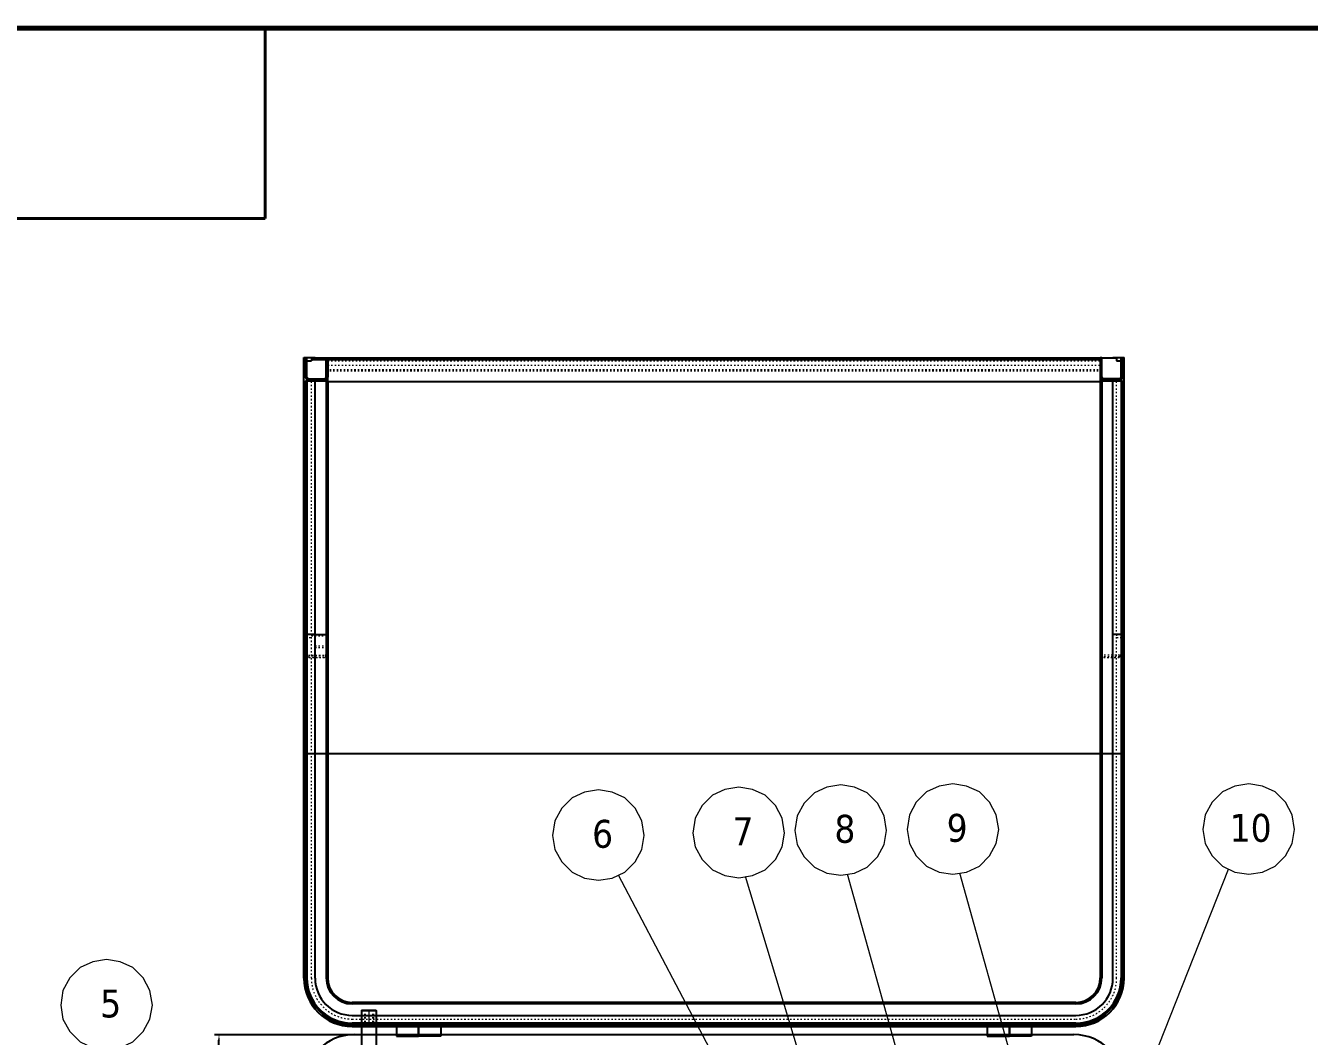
# Model space of a CAD drawing. Header units: millimetres. Extents: x 13152 to 36426, y -6229 to 3790.
# Drawn here: x 30065 to 31795, y 2234 to 3596 of the extents above; entities that cross this region are included whole.
import ezdxf

# ---------------------------------------------------------------- set-up
doc = ezdxf.new("R2010")
doc.units = ezdxf.units.MM
doc.header["$LTSCALE"] = 4
doc.linetypes.add('ACAD_ISO03W100', pattern=[1.18, 0.47, -0.71])
doc.linetypes.add('ACAD_ISO10W100', pattern=[18, 12, -3, 0, -3])
doc.layers.add('1', color=12, linetype='Continuous')
doc.layers.add('标注、文本', color=3, linetype='Continuous', lineweight=25)
doc.layers.add('铁心', color=3, linetype='Continuous', lineweight=0)
doc.styles.add('Tahoma$001', font='tahoma.ttf', dxfattribs={"height": 2.159784})
doc.styles.add('TH_GBDIM', font='romans.shx', dxfattribs={"width": 0.8, "bigfont": 'gbcbig.shx'})
doc.dimstyles.new('TH_GBDIM1', dxfattribs={"dimscale": 3, "dimtxt": 3.5, "dimasz": 2.5, "dimexe": 2, "dimexo": 0, "dimgap": 1.5, "dimtad": 1, "dimdec": 1, "dimlfac": 0.03937, "dimzin": 0, "dimdsep": 46, "dimtxsty": 'TH_GBDIM', "dimcen": 2.5, "dimclrd": 3, "dimclre": 256, "dimclrt": 2, "dimadec": 0, "dimazin": 0, "dimtfac": 0.714286, "dimtdec": 1, "dimtmove": 0, "dimatfit": 3, "dimfxl": 0, "dimtzin": 0, "dimlwd": -1, "dimlwe": -1, "dimarcsym": 0})

# ---------------------------------------------------------------- blocks, each defined once
blk = doc.blocks.new('*D195')
at = {"layer": 'Defpoints', "color": 0, "transparency": 16777216}
for p in [(30325.4, 2236.4), (30507.4, 2236.4), (30443.9, 1347.4)]:
    blk.add_point(p, dxfattribs=at)
at = {"layer": '标注、文本', "transparency": 16777216}
for p, q in [((30507.4, 2236.4), (30319.4, 2236.4)), ((30443.9, 1347.4), (30319.4, 1347.4))]:
    blk.add_line(p, q, dxfattribs=at)
at = {"layer": '标注、文本', "color": 3, "transparency": 16777216}
blk.add_line((30325.4, 1354.9), (30325.4, 2228.9), dxfattribs=at)
for points in [[(30324.1, 2228.9), (30326.6, 2228.9), (30325.4, 2236.4)], [(30324.1, 1354.9), (30326.6, 1354.9), (30325.4, 1347.4)]]:
    blk.add_solid(points, dxfattribs=at)
at = {"layer": '标注、文本', "color": 2, "transparency": 16777216, "insert": (30312.9, 1791.9), "char_height": 10.5, "attachment_point": 5, "rotation": 90, "style": 'TH_GBDIM'}
blk.add_mtext('35.0 [889.00]', dxfattribs=at)

msp = doc.modelspace()

# ---------------------------------------------------------------- linework, layer by layer
at = {"layer": '1', "color": 0, "lineweight": 40}
for p in [(30387.58, 3592.67), (28650.99, 3336.13)]:
    msp.add_line(p, (30387.58, 3336.13), dxfattribs=at)
at = {"layer": '1', "color": 0, "lineweight": 40, "const_width": 6.91}
msp.add_lwpolyline([(28650.99, -1853.92), (36228.84, -1853.92), (36228.84, 3592.67), (28650.99, 3592.67), (28650.99, -1853.92)], dxfattribs=at)
at = {"layer": '标注、文本'}
for p, q in [((30439.88, 2312.43), (30439.88, 3148.9)), ((30439.88, 3148.9), (30454.88, 3148.9)), ((30441.92, 3148.4), (30443.92, 3148.4)), ((30441.92, 3148.4), (30441.92, 3122.4)), ((30443.92, 3122.4), (30443.92, 3148.4)), ((30449.88, 3148.4), (31534.88, 3148.4)), ((30449.88, 3148.4), (30449.88, 3144.4)), ((30469.92, 3148.4), (30471.92, 3148.4)), ((30469.92, 3122.4), (30469.92, 3148.4)), ((30471.92, 3148.4), (30471.92, 3122.4)), ((31514.85, 3148.4), (31512.85, 3148.4)), ((31512.85, 3148.4), (31512.85, 3122.4)), ((31514.85, 3122.4), (31514.85, 3148.4)), ((31529.88, 3148.9), (31544.88, 3148.9)), ((31534.88, 3148.4), (31534.88, 3144.4)), ((31542.85, 3148.4), (31540.85, 3148.4)), ((31540.85, 3122.4), (31540.85, 3148.4)), ((31542.85, 3148.4), (31542.85, 3122.4)), ((31544.88, 2312.43), (31544.88, 3148.9)), ((30442.38, 3144.4), (30449.88, 3144.4)), ((30449.88, 3146.4), (31514.85, 3146.4)), ((30471.88, 3116.4), (30471.88, 3146.4)), ((31512.88, 3146.4), (31512.88, 3116.4)), ((31534.88, 3144.4), (31542.38, 3144.4)), ((30441.88, 3117.4), (30441.88, 2312.92)), ((30441.88, 3117.4), (30471.88, 3117.4)), ((30442.38, 3117.4), (30442.38, 2312.42)), ((30443.88, 3117.4), (30443.88, 2312.92)), ((30445.92, 3120.4), (30467.92, 3120.4)), ((30445.92, 3118.4), (30467.92, 3118.4)), ((30454.88, 2312.43), (30454.88, 3117.4)), ((30469.88, 3117.4), (30469.88, 2312.92)), ((30471.88, 3116.4), (30471.88, 2312.92)), ((30471.88, 3116.4), (31512.88, 3116.4)), ((31512.88, 3117.4), (31542.88, 3117.4)), ((31512.88, 3116.4), (31512.88, 2312.92)), ((31514.88, 3117.4), (31514.88, 2312.92)), ((31538.85, 3120.4), (31516.85, 3120.4)), ((31538.85, 3118.4), (31516.85, 3118.4)), ((31529.88, 2312.43), (31529.88, 3117.4)), ((31540.88, 3117.4), (31540.88, 2312.92)), ((31542.38, 3117.4), (31542.38, 2312.42)), ((31542.88, 3117.4), (31542.88, 2312.92)), ((30439.88, 2776.26), (30454.88, 2776.26)), ((30441.92, 2775.75), (30443.92, 2775.75)), ((30449.88, 2775.75), (30471.92, 2775.75)), ((30469.92, 2775.75), (30471.92, 2775.75)), ((31514.85, 2775.75), (31512.85, 2775.75)), ((31529.88, 2776.26), (31544.88, 2776.26)), ((31542.85, 2775.75), (31540.85, 2775.75)), ((31540.88, 2614.68), (30443.88, 2614.68)), ((31479.88, 2279.92), (30504.88, 2279.92)), ((31479.88, 2277.92), (30504.88, 2277.92)), ((30517.38, 2268.93), (30517.88, 2269.43)), ((30517.38, 2268.93), (30537.38, 2268.93)), ((30517.38, 2268.93), (30517.38, 2183.59)), ((30517.88, 2269.43), (30536.88, 2269.43)), ((30536.88, 2269.43), (30537.38, 2268.93)), ((30537.38, 2268.93), (30537.38, 2183.59)), ((30504.88, 2262.43), (31479.88, 2262.43)), ((31479.88, 2251.92), (30504.88, 2251.92)), ((30504.88, 2249.92), (31479.88, 2249.92)), ((31497.72, 2249.92), (30504.88, 2249.92)), ((30564.38, 2249.43), (30564.38, 2234.43)), ((30594.38, 2249.43), (30564.38, 2249.43)), ((30594.38, 2249.43), (30594.38, 2234.43)), ((30594.38, 2234.43), (30594.38, 2249.43)), ((30594.38, 2234.43), (30594.38, 2249.43)), ((30594.38, 2249.43), (30624.38, 2249.43)), ((30624.38, 2249.43), (30624.38, 2234.43)), ((31390.38, 2249.43), (31360.38, 2249.43)), ((31360.38, 2249.43), (31360.38, 2234.43)), ((31390.38, 2249.43), (31390.38, 2234.43)), ((31390.38, 2234.43), (31390.38, 2249.43)), ((31390.38, 2249.43), (31420.38, 2249.43)), ((31390.38, 2234.43), (31390.38, 2249.43)), ((31420.38, 2249.43), (31420.38, 2234.43)), ((30504.88, 2247.43), (31479.88, 2247.43)), ((30507.38, 2236.43), (31477.38, 2236.43)), ((30564.38, 2234.43), (30594.38, 2234.43)), ((30624.38, 2234.43), (30594.38, 2234.43)), ((31360.38, 2234.43), (31390.38, 2234.43)), ((31420.38, 2234.43), (31390.38, 2234.43))]:
    msp.add_line(p, q, dxfattribs=at)
at = {"layer": '标注、文本', "color": 2, "linetype": 'ACAD_ISO03W100', "lineweight": 18}
for p, q in [((30469.92, 3132.9), (31512.85, 3132.9)), ((30469.92, 3130.9), (31512.85, 3130.9)), ((30471.88, 3146.4), (31514.85, 3146.4)), ((30471.88, 3144.4), (31512.88, 3144.4)), ((30471.88, 3138.4), (31512.85, 3138.4)), ((30449.88, 2312.43), (30449.88, 3117.4)), ((31534.88, 2312.43), (31534.88, 3117.4)), ((30441.92, 2775.75), (30441.92, 2749.75)), ((30442.38, 2771.75), (30449.88, 2771.75)), ((30443.92, 2749.75), (30443.92, 2775.75)), ((30449.88, 2775.75), (30449.88, 2771.75)), ((30449.88, 2773.75), (30471.92, 2773.75)), ((30469.92, 2749.75), (30469.92, 2775.75)), ((30471.88, 2773.75), (30471.92, 2773.75)), ((30471.88, 2743.75), (30471.88, 2773.75)), ((30471.88, 2771.75), (30471.92, 2771.75)), ((30471.92, 2775.75), (30471.92, 2749.75)), ((31512.85, 2775.75), (31512.85, 2749.75)), ((31512.88, 2773.75), (31512.88, 2743.75)), ((31514.85, 2749.75), (31514.85, 2775.75)), ((31534.88, 2775.75), (31534.88, 2771.75)), ((31534.88, 2771.75), (31542.38, 2771.75)), ((31540.85, 2749.75), (31540.85, 2775.75)), ((31542.85, 2775.75), (31542.85, 2749.75)), ((30454.88, 2760.25), (30471.92, 2760.25)), ((30454.88, 2758.25), (30471.92, 2758.25)), ((30471.88, 2765.75), (30471.92, 2765.75)), ((30441.88, 2744.75), (30471.88, 2744.75)), ((30445.92, 2747.75), (30467.92, 2747.75)), ((30445.92, 2745.75), (30467.92, 2745.75)), ((31512.88, 2744.75), (31542.88, 2744.75)), ((31538.85, 2747.75), (31516.85, 2747.75)), ((31538.85, 2745.75), (31516.85, 2745.75)), ((30517.38, 2252.43), (30517.38, 2268.93)), ((30521.38, 2269.43), (30521.38, 2249.43)), ((30522.38, 2269.43), (30522.38, 2249.43)), ((30532.38, 2269.43), (30532.38, 2249.43)), ((30533.38, 2269.43), (30533.38, 2249.43)), ((30537.38, 2268.93), (30537.38, 2252.43)), ((30504.88, 2257.43), (31479.88, 2257.43)), ((30517.38, 2252.43), (30520.38, 2249.43)), ((30537.38, 2252.43), (30517.38, 2252.43)), ((30534.38, 2249.43), (30520.38, 2249.43)), ((30534.38, 2249.43), (30537.38, 2252.43)), ((31392.38, 2253.46), (31392.38, 2247.43)), ((30564.38, 2235.89), (30564.38, 2241.93)), ((30594.38, 2247.96), (30594.38, 2241.93)), ((30594.38, 2235.89), (30594.38, 2241.93)), ((31390.38, 2247.96), (31390.38, 2241.93)), ((31390.38, 2235.89), (31390.38, 2241.93)), ((31420.38, 2235.89), (31420.38, 2241.93))]:
    msp.add_line(p, q, dxfattribs=at)
at = {"layer": '标注、文本', "color": 1, "linetype": 'ACAD_ISO10W100', "lineweight": 18}
msp.add_line((30527.38, 2269.43), (30527.38, 2249.43), dxfattribs=at)
at = {"layer": '标注、文本'}
for centre, radius, start, end in [((30445.92, 3122.4), 4, 180, 270), ((30445.92, 3122.4), 2, 180, 270), ((30467.92, 3122.4), 2, 270, 0), ((30467.92, 3122.4), 4, 270, 0), ((31516.85, 3122.4), 4, 180, 270), ((31516.85, 3122.4), 2, 180, 270), ((31538.85, 3122.4), 2, 270, 0), ((31538.85, 3122.4), 4, 270, 0), ((30504.88, 2312.43), 65, 180, 270), ((30504.88, 2312.92), 63, 180, 270), ((30504.88, 2312.42), 62.5, 180, 270), ((30504.88, 2312.92), 61, 180, 270), ((30504.88, 2312.43), 50, 180, 270), ((30504.88, 2312.92), 35, 180, 270), ((30504.88, 2312.92), 33, 180, 270), ((31479.88, 2312.92), 33, 270, 0), ((31479.88, 2312.92), 63, 270, 0), ((31479.88, 2312.92), 35, 270, 0), ((31479.88, 2312.92), 61, 270, 0), ((31479.88, 2312.43), 65, 270, 0), ((31479.88, 2312.43), 50, 270, 0), ((31479.88, 2312.42), 62.5, 270, 0), ((30507.38, 2168.93), 67.5, 90, 180), ((31477.38, 2168.93), 67.5, 0, 90)]:
    msp.add_arc(centre, radius, start, end, dxfattribs=at)
at = {"layer": '标注、文本', "color": 2, "linetype": 'ACAD_ISO03W100', "lineweight": 18}
for centre, radius, start, end in [((30445.92, 2749.75), 4, 180, 270), ((30445.92, 2749.75), 2, 180, 270), ((30467.92, 2749.75), 2, 270, 0), ((30467.92, 2749.75), 4, 270, 0), ((31516.85, 2749.75), 4, 180, 270), ((31516.85, 2749.75), 2, 180, 270), ((31538.85, 2749.75), 2, 270, 0), ((31538.85, 2749.75), 4, 270, 0), ((30504.88, 2312.43), 55, 180, 270), ((31479.88, 2312.43), 55, 270, 0)]:
    msp.add_arc(centre, radius, start, end, dxfattribs=at)
at = {"layer": '铁心', "lineweight": 13}
for points in [[(30898.35, 2504.72), (30895.04, 2524.6), (30886, 2541.77), (30872.15, 2555.62), (30854.98, 2563.15), (30836.61, 2566.47), (30817.94, 2563.15), (30801.07, 2555.62), (30787.21, 2541.77), (30777.88, 2524.6), (30774.87, 2504.72), (30777.88, 2486.05), (30787.21, 2469.18), (30801.07, 2455.33), (30817.94, 2447.5), (30836.61, 2444.49), (30854.98, 2447.5), (30872.15, 2455.33), (30886, 2469.18), (30895.04, 2486.05)], [(31087.52, 2508.15), (31084.2, 2528.03), (31075.17, 2545.19), (31061.31, 2559.05), (31044.15, 2566.58), (31025.77, 2569.89), (31007.1, 2566.58), (30990.23, 2559.05), (30976.38, 2545.19), (30967.04, 2528.03), (30964.03, 2508.15), (30967.04, 2489.47), (30976.38, 2472.61), (30990.23, 2458.75), (31007.1, 2450.92), (31025.77, 2447.91), (31044.15, 2450.92), (31061.31, 2458.75), (31075.17, 2472.61), (31084.2, 2489.47)], [(31224.88, 2511.47), (31221.57, 2531.35), (31212.53, 2548.52), (31198.68, 2562.37), (31181.51, 2569.9), (31163.14, 2573.21), (31144.46, 2569.9), (31127.6, 2562.37), (31113.74, 2548.52), (31104.41, 2531.35), (31101.39, 2511.47), (31104.41, 2492.8), (31113.74, 2475.93), (31127.6, 2462.08), (31144.46, 2454.24), (31163.14, 2451.23), (31181.51, 2454.24), (31198.68, 2462.08), (31212.53, 2475.93), (31221.57, 2492.8)], [(31376.09, 2512.76), (31372.78, 2532.64), (31363.74, 2549.81), (31349.89, 2563.66), (31332.72, 2571.19), (31314.35, 2574.51), (31295.68, 2571.19), (31278.81, 2563.66), (31264.95, 2549.81), (31255.62, 2532.64), (31252.61, 2512.76), (31255.62, 2494.09), (31264.95, 2477.22), (31278.81, 2463.37), (31295.68, 2455.54), (31314.35, 2452.52), (31332.72, 2455.54), (31349.89, 2463.37), (31363.74, 2477.22), (31372.78, 2494.09)], [(31774.65, 2512.76), (31771.34, 2532.64), (31762.3, 2549.81), (31748.45, 2563.66), (31731.28, 2571.19), (31712.91, 2574.51), (31694.23, 2571.19), (31677.37, 2563.66), (31663.51, 2549.81), (31654.17, 2532.64), (31651.16, 2512.76), (31654.17, 2494.09), (31663.51, 2477.22), (31677.37, 2463.37), (31694.23, 2455.54), (31712.91, 2452.52), (31731.28, 2455.54), (31748.45, 2463.37), (31762.3, 2477.22), (31771.34, 2494.09)], [(30235.62, 2276.1), (30232.31, 2295.98), (30223.27, 2313.14), (30209.42, 2327), (30192.25, 2334.53), (30173.88, 2337.84), (30155.2, 2334.53), (30138.34, 2327), (30124.48, 2313.14), (30115.15, 2295.98), (30112.13, 2276.1), (30115.15, 2257.42), (30124.48, 2240.56), (30138.34, 2226.7), (30155.2, 2218.87), (30173.88, 2215.86), (30192.25, 2218.87), (30209.42, 2226.7), (30223.27, 2240.56), (30232.31, 2257.42)]]:
    msp.add_lwpolyline(points, close=True, dxfattribs=at)
for points in [[(31560.52, 2143.61), (31685.8, 2459.45), (31685.8, 2459.45)], [(31028.17, 2138.57), (30863.57, 2451.41), (30863.57, 2451.41)], [(31134.24, 2121.41), (31034.96, 2449.42), (31034.96, 2449.42)], [(31247.38, 2183.93), (31172.32, 2452.74), (31172.32, 2452.74)], [(31398.59, 2185.22), (31323.54, 2454.03), (31323.54, 2454.03)]]:
    msp.add_lwpolyline(points, dxfattribs=at)

# ---------------------------------------------------------------- texts
at = {"layer": '铁心', "lineweight": 13, "style": 'Tahoma$001'}
for s, height, p in [('6', 37.59, (30828.13, 2488.3)), ('7', 37.59, (31017.29, 2491.73)), ('8', 37.59, (31154.65, 2495.05)), ('9', 37.59, (31305.87, 2496.34)), ('10', 37.589, (31687.23, 2496.34)), ('5', 37.59, (30165.39, 2259.68))]:
    msp.add_text(s, height=height, dxfattribs=at).set_placement(p)

# ---------------------------------------------------------------- dimensions: what is measured, and where the dimension line sits
at = {"layer": '标注、文本'}
dim = msp.add_linear_dim(base=(30325.38, 2236.43), p1=(30443.88, 1347.43), p2=(30507.38, 2236.43), angle=90, dimstyle='TH_GBDIM1', dxfattribs=at)
dim.commit()
dim.dimension.update_dxf_attribs({"geometry": '*D195', "text_midpoint": (30312.88, 1791.93)})

doc.saveas('drawing.dxf')
